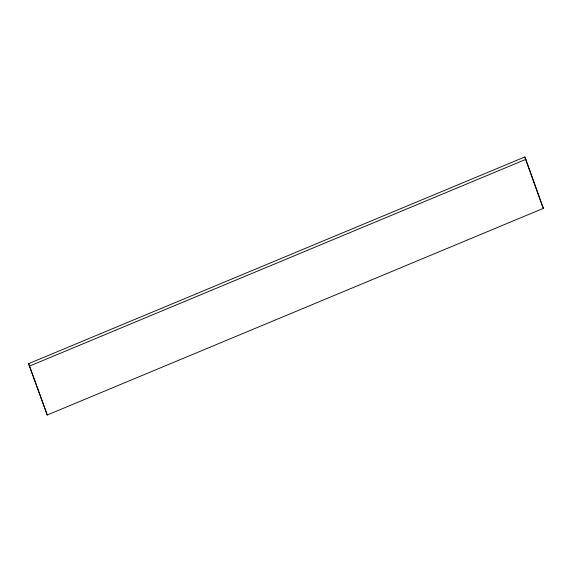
<?xml version="1.0" encoding="UTF-8"?>
<svg xmlns="http://www.w3.org/2000/svg" width="572" height="572" viewBox="0 0 572 572"><rect width="100%" height="100%" fill="white"/><g stroke="black" fill="none" stroke-linecap="round" stroke-linejoin="round"><path stroke-width="0.86" d="M28.6 363.663L524.753 156.985L525.832 159.352L543.4 208.337L47.247 415.015L28.6 363.663L47.247 415.015M29.68 366.03L525.832 159.352M542.678 206.757L543.4 208.337M524.753 156.985L542.32 205.97"/></g></svg>
